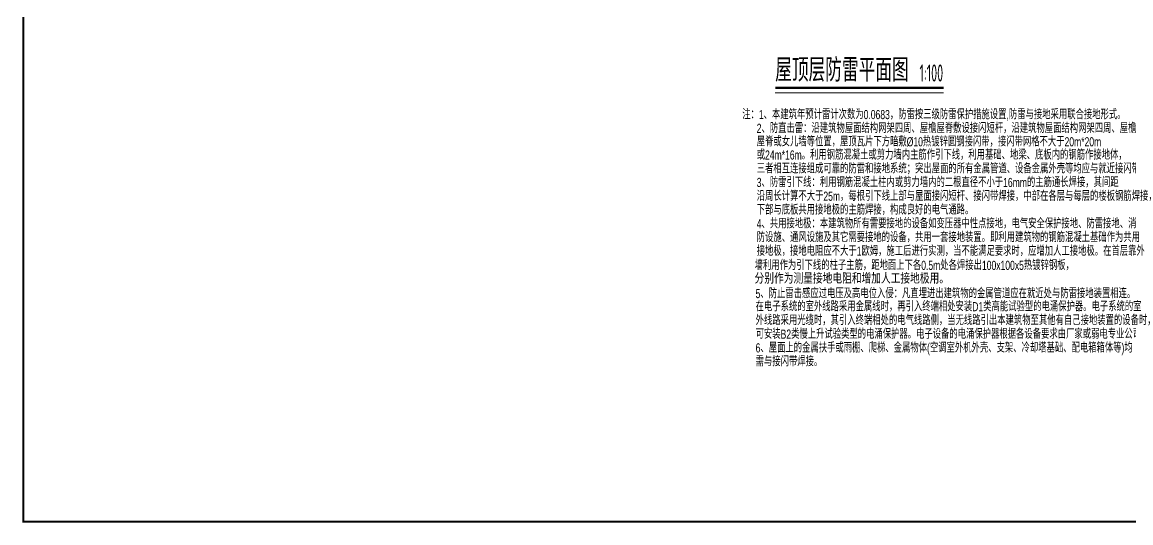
# Model space of a CAD drawing. Extents: x 3753737 to 4713801, y -857380 to 24339.
# Drawn here: x 4113161 to 4161594, y -747704 to -725828 of the extents above; entities that cross this region are included whole.
import ezdxf

# ---------------------------------------------------------------- set-up
doc = ezdxf.new("R2010")
doc.units = 0
doc.header["$LTSCALE"] = 1000
doc.header["$MEASUREMENT"] = 0
doc.layers.add('DIM-照明', color=7, linetype='CONTINUOUS')
doc.layers.add('DIM_SYMB', color=252, linetype='CONTINUOUS', lineweight=20)
doc.layers.add('图框', color=147, linetype='CONTINUOUS', lineweight=20)
doc.styles.get("Standard").update_dxf_attribs({"font": 'gbenor.shx', "bigfont": 'gbcbig.shx'})
doc.styles.add('zjdz', font='zjdz-s.shx', dxfattribs={"width": 0.7, "bigfont": 'zjdz.shx'})

msp = doc.modelspace()

# ---------------------------------------------------------------- linework, layer by layer
at = {"layer": 'DIM_SYMB', "color": 252, "const_width": 105}
msp.add_lwpolyline([(4146057.3, -728701.6), (4153412.1, -728701.6)], dxfattribs=at)
at = {"layer": 'DIM_SYMB', "color": 252}
msp.add_lwpolyline([(4146057.3, -728911.6), (4153412.1, -728911.6)], dxfattribs=at)
at = {"layer": '图框', "const_width": 100}
msp.add_lwpolyline([(4193811, -747653.6), (4193811, -690253.6), (4113211, -690253.6), (4113211, -747653.6)], close=True, dxfattribs=at)

# ---------------------------------------------------------------- texts
at = {"layer": 'DIM-照明', "color": 7, "linetype": 'Continuous', "style": 'zjdz', "width": 0.7}
for s, height, p in [('注：1、本建筑年预计雷计次数为0.0683，防雷按三级防雷保护措施设置,防雷与接地采用联合接地形式。', 400, (4144617.7, -730065.2)), ('2、防直击雷：沿建筑物屋面结构网架四周、屋檐屋脊敷设接闪短杆，沿建筑物屋面结构网架四周、屋檐', 400, (4145251.2, -730665.6)), ('屋脊或女儿墙等位置，屋顶瓦片下方暗敷%%C10热镀锌圆钢接闪带，接闪带网格不大于20m*20m', 400, (4145251.2, -731254.9)), ('或24m*16m。利用钢筋混凝土或剪力墙内主筋作引下线，利用基础、地梁、底板内的钢筋作接地体，', 400, (4145251.2, -731830.8)), ('三者相互连接组成可靠的防雷和接地系统；突出屋面的所有金属管道、设备金属外壳等均应与就近接闪带连接。', 400, (4145251.2, -732431.2)), ('3、防雷引下线：利用钢筋混凝土柱内或剪力墙内的二根直径不小于16mm的主筋通长焊接，其间距', 400, (4145251.2, -733031.6)), ('沿周长计算不大于25m，每根引下线上部与屋面接闪短杆、接闪带焊接，中部在各层与每层的楼板钢筋焊接，', 400, (4145251.2, -733631.9)), ('下部与底板共用接地极的主筋焊接，构成良好的电气通路。', 400, (4145251.2, -734232.3)), ('4、共用接地极：本建筑物所有需要接地的设备如变压器中性点接地，电气安全保护接地、防雷接地、消', 400, (4145251.2, -734832.6)), ('防设施、通风设施及其它需要接地的设备，共用一套接地装置。即利用建筑物的钢筋混凝土基础作为共用', 400, (4145251.2, -735433)), ('接地极，接地电阻应不大于1欧姆，施工后进行实测，当不能满足要求时，应增加人工接地极。在首层靠外', 400, (4145251.2, -736033.4)), ('墙利用作为引下线的柱子主筋，距地面上下各0.5m处各焊接出100x100x5热镀锌钢板，', 400, (4145157.9, -736653.6)), ('分别作为测量接地电阻和增加人工接地极用。', 466.667, (4145157.9, -737254)), ('5、防止雷击感应过电压及高电位入侵：凡直埋进出建筑物的金属管道应在就近处与防雷接地装置相连。', 400, (4145201.1, -737886.3)), ('在电子系统的室外线路采用金属线时，再引入终端相处安装D1类高能试验型的电涌保护器。电子系统的室', 400, (4145202.8, -738457.5)), ('外线路采用光缆时，其引入终端相处的电气线路侧，当无线路引出本建筑物至其他有自己接地装置的设备时，', 400, (4145202.8, -739057.8)), ('可安装B2类慢上升试验类型的电涌保护器。电子设备的电涌保护器根据各设备要求由厂家或弱电专业公司配置。', 400, (4145202.8, -739658.2)), ('6、屋面上的金属扶手或雨棚、爬梯、金属物体(空调室外机外壳、支架、冷却塔基础、配电箱箱体等)均', 400, (4145202.8, -740258.6)), ('需与接闪带焊接。', 400, (4145202.8, -740858.9))]:
    msp.add_text(s, height=height, dxfattribs=at).set_placement(p)
at = {"layer": 'DIM_SYMB', "color": 7}
msp.add_text('屋顶层防雷平面图', height=1012.77, dxfattribs=at).set_placement((4146057.3, -728424.6))
at = {"layer": 'DIM_SYMB', "color": 7, "width": 0.6}
msp.add_text('1:100', height=750, dxfattribs=at).set_placement((4152361.8, -728424.6))

doc.saveas('drawing.dxf')
